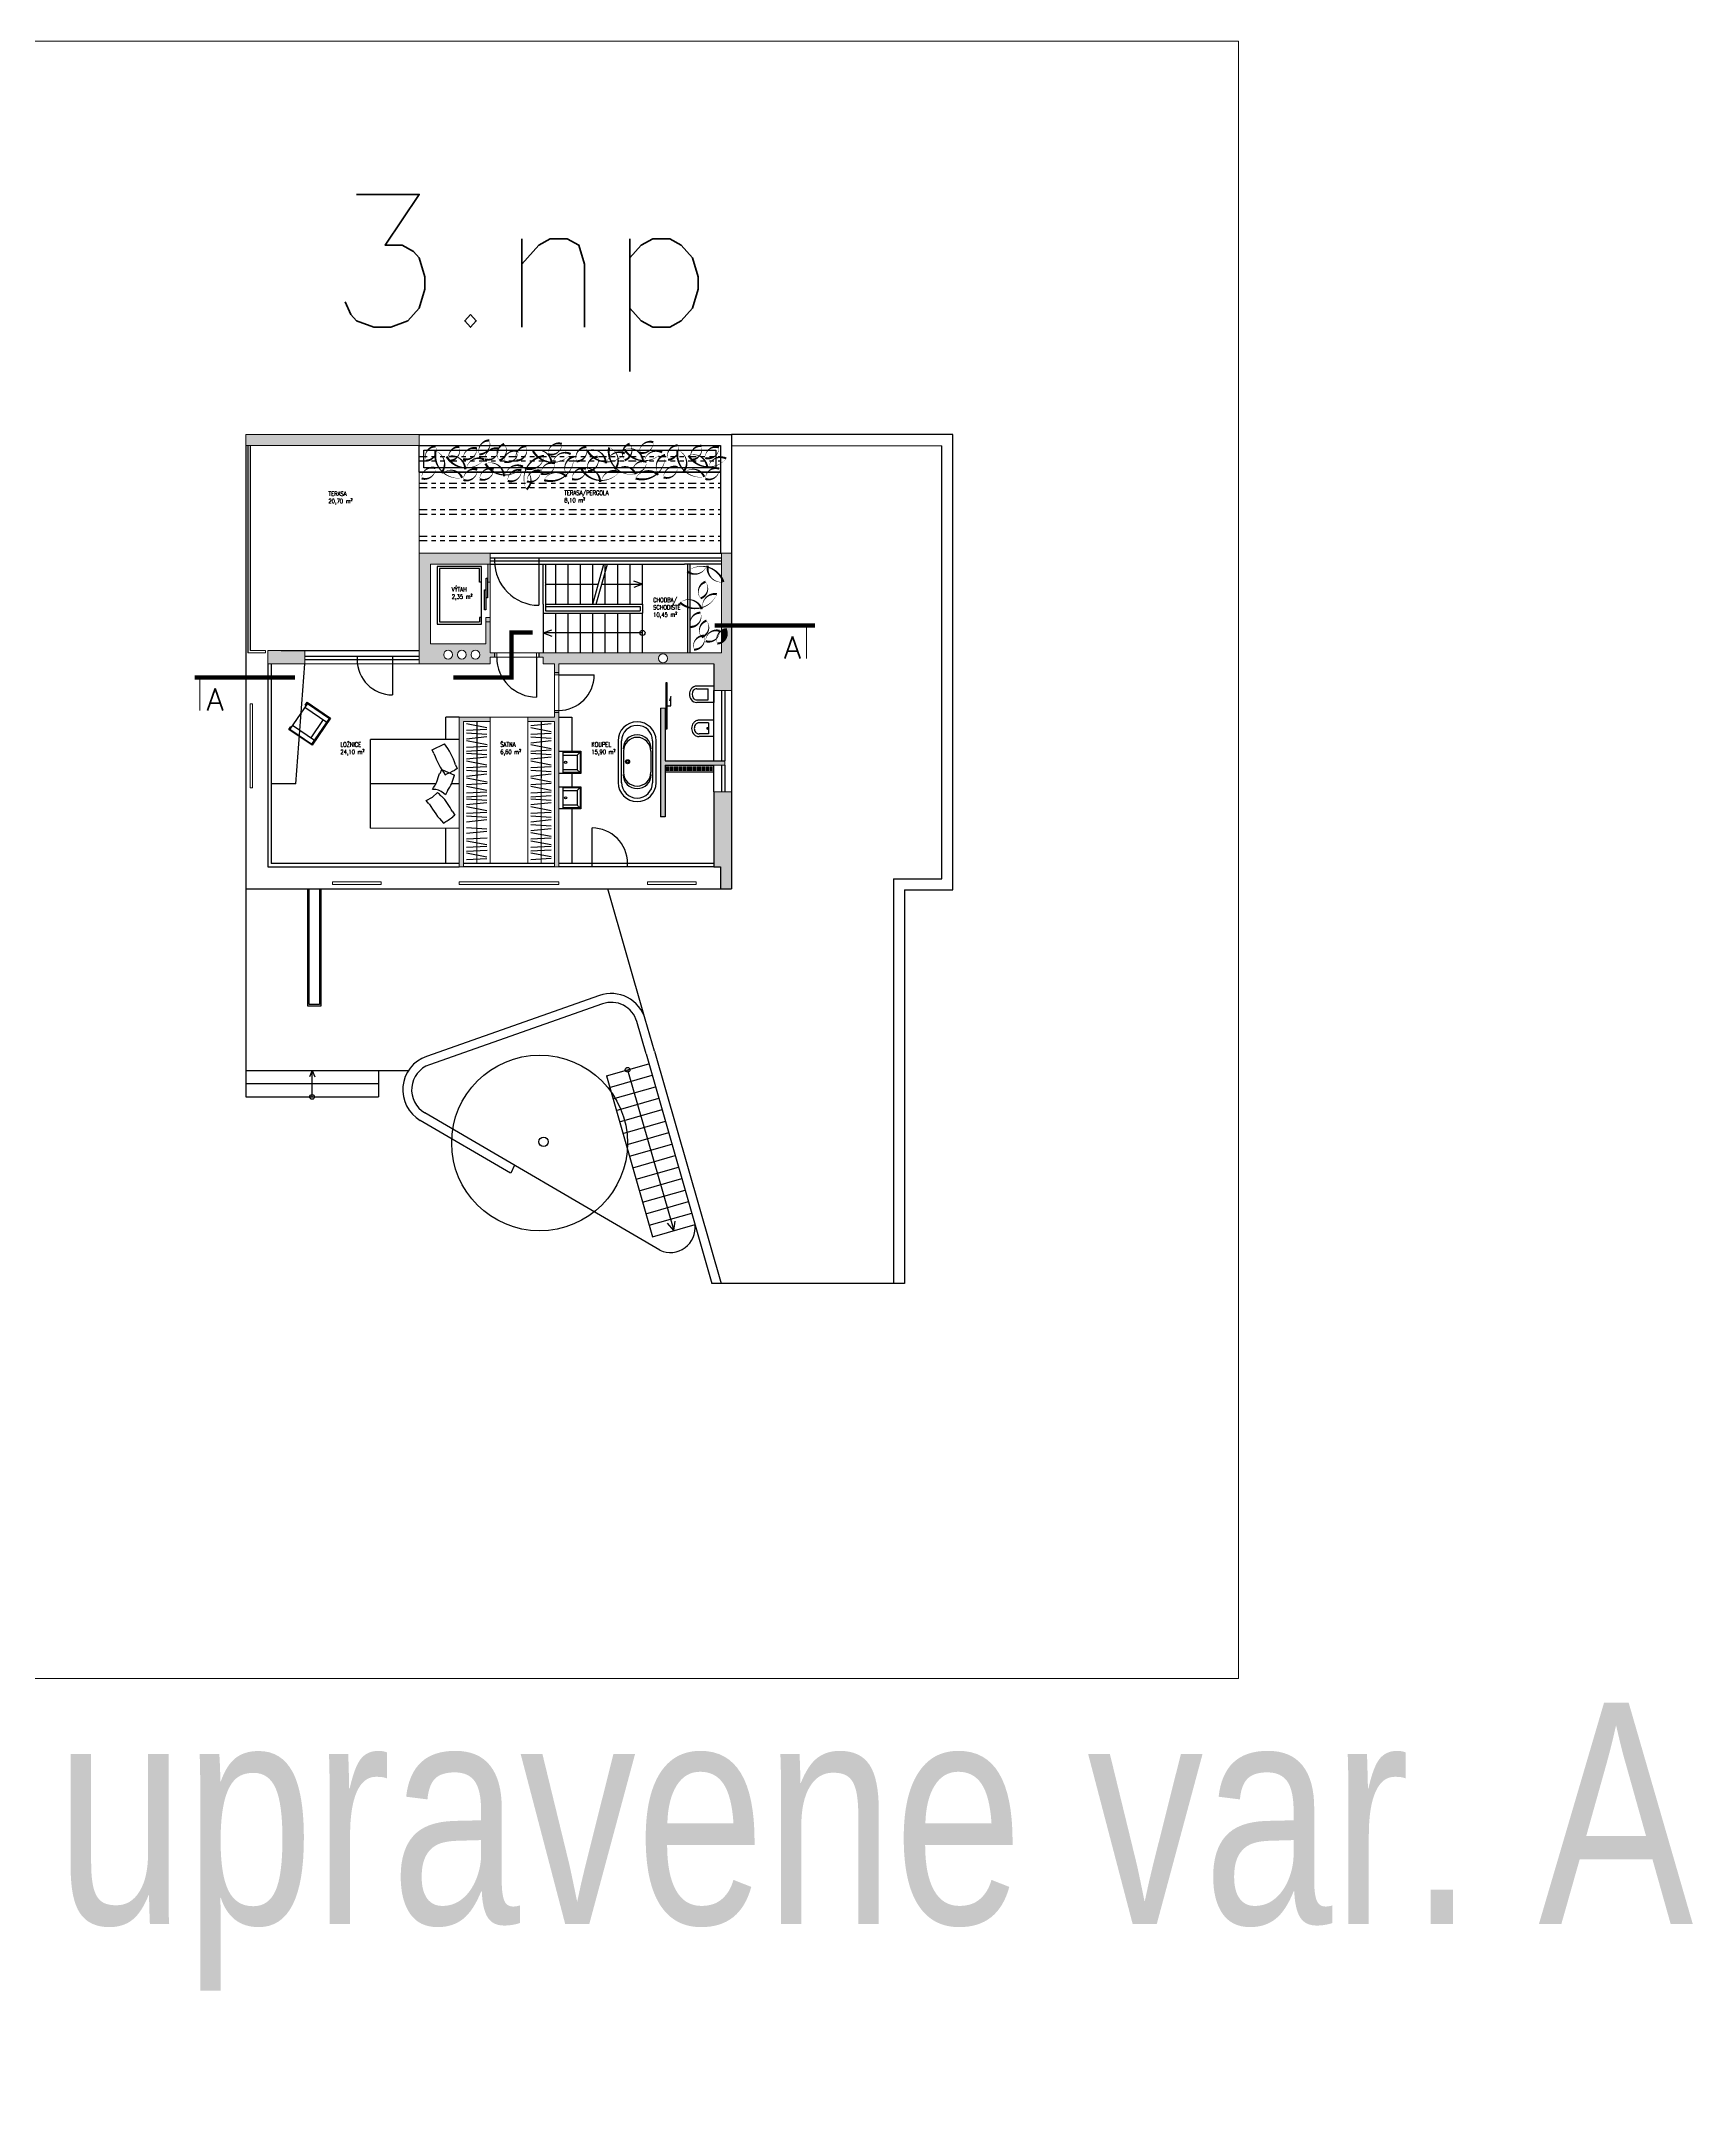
# Model space of a CAD drawing. Header units: metres. Extents: x -442 to 316, y -503 to 125.
# Drawn here: x 65.31 to 102.6, y -38.64 to 7.93 of the extents above; entities that cross this region are included whole.
import ezdxf

# ---------------------------------------------------------------- set-up
doc = ezdxf.new("R2010")
doc.units = ezdxf.units.M
doc.linetypes.add('DIVIDE', pattern=[1.25, 0.5, -0.25, 0, -0.25, 0, -0.25])
doc.linetypes.add('ČÁRKOVANÁ', pattern=[19.05, 12.7, -6.35])
for name, color, linetype in [('aa_nábytek', 133, 'Continuous'), ('int-kuchyň', 141, 'Continuous'), ('koty', 4, 'Continuous'), ('nove zdivo akce', 3, 'Continuous'), ('ns_sanita', 7, 'Continuous'), ('PEN50', 7, 'Continuous'), ('popis', 6, 'Continuous'), ('SRAFA', 251, 'Continuous'), ('SRAFY', 3, 'Continuous'), ('zariz.predmety', 203, 'Continuous'), ('ZARIZOVAKY', 251, 'Continuous'), ('ZDIVO', 1, 'Continuous')]:
    doc.layers.add(name, color=color, linetype=linetype)
doc.layers.add('FLOATING-WINDOWS', color=2, linetype='Continuous', plot=False)
doc.layers.add('Standard', color=7, linetype='Continuous', lineweight=25)
doc.styles.add('ARIAL-CE', font='arial.ttf', dxfattribs={"width": 0.75})
doc.styles.add('ROMANS', font='romans.shx', dxfattribs={"width": 0.7})

# ---------------------------------------------------------------- blocks, each defined once
blk = doc.blocks.new('Bidet_zavěšený_36')
at = {"layer": 'ns_sanita', "color": 133, "linetype": 'Continuous'}
for p, q in [((0.37, 0.5), (0, 0.5)), ((0, 0.5), (0, 0.17)), ((0.37, 0.5), (0.37, 0.17)), ((0.06, 0.38), (0.06, 0.17)), ((0.06, 0.38), (0.31, 0.38)), ((0.31, 0.38), (0.31, 0.17))]:
    blk.add_line(p, q, dxfattribs=at)
for points in [[(0, 0.17), (0.001, 0.151), (0.004, 0.133), (0.01, 0.115), (0.017, 0.097), (0.027, 0.081), (0.038, 0.066), (0.051, 0.052), (0.065, 0.04)], [(0.06, 0.17), (0.061, 0.158), (0.063, 0.146), (0.066, 0.135), (0.071, 0.124), (0.077, 0.114), (0.084, 0.104), (0.092, 0.096), (0.101, 0.088)], [(0.065, 0.04), (0.092, 0.023), (0.122, 0.01), (0.153, 0.003), (0.185, 0), (0.217, 0.003), (0.248, 0.01), (0.278, 0.023), (0.305, 0.04)], [(0.101, 0.088), (0.12, 0.076), (0.141, 0.067), (0.163, 0.062), (0.185, 0.06), (0.207, 0.062), (0.229, 0.067), (0.25, 0.076), (0.269, 0.088)], [(0.269, 0.088), (0.278, 0.096), (0.286, 0.104), (0.293, 0.114), (0.299, 0.124), (0.304, 0.135), (0.307, 0.146), (0.309, 0.158), (0.31, 0.17)], [(0.305, 0.04), (0.319, 0.052), (0.332, 0.066), (0.343, 0.081), (0.353, 0.097), (0.36, 0.115), (0.366, 0.133), (0.369, 0.151), (0.37, 0.17)]]:
    blk.add_lwpolyline(points, dxfattribs=at)
blk.add_lwpolyline([(0.185, 0.373), (0.174, 0.368), (0.17, 0.357), (0.174, 0.347), (0.185, 0.343), (0.196, 0.347), (0.2, 0.357), (0.196, 0.368)], close=True, dxfattribs=at)
blk = doc.blocks.new('WC_zavěšené_01_30')
at = {"layer": 'ns_sanita', "color": 133, "linetype": 'Continuous'}
for p, q in [((0, 0.55), (0, 0.17)), ((0, 0.55), (0.37, 0.55)), ((0.37, 0.55), (0.37, 0.17)), ((0.06, 0.17), (0.06, 0.425)), ((0.31, 0.425), (0.06, 0.425)), ((0.31, 0.17), (0.31, 0.425))]:
    blk.add_line(p, q, dxfattribs=at)
for centre, radius, start, end in [((0.163, 0.17), 0.163, 180, 233.1301), ((0.163, 0.17), 0.103, 180, 233.1301), ((0.185, 0.2), 0.2, 233.1301, 306.8699), ((0.185, 0.2), 0.14, 233.1301, 306.8699), ((0.208, 0.17), 0.103, 306.8699, 0), ((0.208, 0.17), 0.163, 306.8699, 0)]:
    blk.add_arc(centre, radius, start, end, dxfattribs=at)

msp = doc.modelspace()

# ---------------------------------------------------------------- hatches: boundary and pattern name
at = {"layer": 'koty', "linetype": 'Continuous', "lineweight": 0}
h = msp.add_hatch(dxfattribs=at)
h.set_pattern_fill('ANSI32', color=256, scale=0.02, style=0)
h.paths.add_polyline_path([(87.689653, -31.995904), (88.034653, -31.995904), (88.034653, -32.220904), (87.689653, -32.220904)], flags=9)
h = msp.add_hatch(dxfattribs=at)
h.set_pattern_fill('ANSI32', color=256, scale=0.02, style=0)
h.paths.add_polyline_path([(88.909486, -31.995904), (89.254486, -31.995904), (89.254486, -32.220904), (88.909486, -32.220904)], flags=9)
h = msp.add_hatch(dxfattribs=at)
h.set_pattern_fill('ANSI36', color=256, scale=0.1, style=0)
h.paths.add_polyline_path([(92.075269, -36.327793), (92.420269, -36.327793), (92.420269, -36.552793), (92.075269, -36.552793)], flags=9)
h = msp.add_hatch(dxfattribs=at)
h.set_pattern_fill('ANSI36', color=256, scale=0.1, style=0)
h.paths.add_polyline_path([(92.075269, -36.327793), (92.420269, -36.327793), (92.420269, -36.552793), (92.075269, -36.552793)], flags=9)
h = msp.add_hatch(dxfattribs=at)
h.set_pattern_fill('ANSI36', color=256, scale=0.1, style=0)
h.paths.add_polyline_path([(92.056723, -38.411033), (92.401723, -38.411033), (92.401723, -38.636033), (92.056723, -38.636033)], flags=9)
h = msp.add_hatch(dxfattribs=at)
h.set_pattern_fill('ANSI36', color=256, scale=0.1, style=0)
h.paths.add_polyline_path([(92.056723, -38.411033), (92.401723, -38.411033), (92.401723, -38.636033), (92.056723, -38.636033)], flags=9)
at = {"layer": 'SRAFA', "linetype": 'Continuous', "lineweight": 0}
for points in [[(69.924726, -0.955777), (69.924726, -1.205777), (73.844726, -1.205777), (73.844726, -0.955777)], [(80.789781, -5.351357, 0.134086793), (80.669726, -5.386512), (80.669726, -5.651251, 0.392544996)], [(70.424726, -5.835777), (70.424726, -6.135777), (71.260746, -6.135777), (71.260746, -5.835725)], [(74.744726, -7.335777), (74.744726, -10.715777), (74.844726, -10.715777), (74.844726, -7.435777), (75.444726, -7.435777), (75.444726, -7.335777)], [(76.294726, -7.335777), (76.294726, -7.435777), (76.894726, -7.435777), (76.894726, -10.715777), (76.994726, -10.715777), (76.994726, -7.335777), (76.994726, -7.235777), (76.894726, -7.235777), (76.894726, -7.335777)], [(79.394726, -7.135777), (79.294726, -7.135777), (79.294726, -9.590777), (79.394726, -9.590777), (79.394726, -8.425777), (80.494726, -8.425777), (80.744726, -8.425777), (80.744726, -8.325777), (79.394726, -8.325777)], [(80.894726, -9.025777), (80.494726, -9.025777), (80.494726, -10.715777), (80.644726, -10.715777), (80.644726, -11.215777), (80.894726, -11.215777)]]:
    msp.add_hatch(color=256, dxfattribs=at).paths.add_polyline_path(points)
h = msp.add_hatch(color=256, dxfattribs=at)
h.paths.add_polyline_path([(75.394726, -3.885777), (75.394726, -4.285777), (75.444726, -4.285777), (75.444726, -3.635777), (73.844726, -3.635777), (73.844726, -6.135777), (75.444726, -6.135777), (75.444726, -5.985777), (75.544726, -5.985777), (75.544726, -5.885777), (75.444726, -5.885777), (75.444726, -5.085777), (75.344726, -5.085777), (75.344726, -5.685777), (74.094726, -5.685777), (74.094726, -3.885777)])
h.paths.add_polyline_path([(74.905371, -5.927251, -1), (74.705371, -5.927251, -1)], flags=16)
h.paths.add_polyline_path([(75.213428, -5.927251, -1), (75.013428, -5.927251, -1)], flags=16)
h.paths.add_polyline_path([(74.596359, -5.927251, -1), (74.396359, -5.927251, -1)], flags=16)
h = msp.add_hatch(color=256, dxfattribs=at)
h.paths.add_polyline_path([(80.894726, -3.635777), (80.669726, -3.635777), (80.669726, -4.19001, -0.050804677), (80.713128, -4.286079, -0.034955061), (80.669726, -4.289589), (80.669726, -5.386512, -0.134086793), (80.789781, -5.351357, -0.392544996), (80.669726, -5.651251), (80.669726, -5.885777), (76.644726, -5.885777), (76.544726, -5.885777), (76.544726, -5.985777), (76.644726, -5.985777), (76.644726, -6.135777), (76.894726, -6.135777), (76.894726, -6.335777), (76.994726, -6.335777), (76.994726, -6.135777), (80.494726, -6.135777), (80.494726, -6.735777), (80.894726, -6.735777)])
h.paths.add_polyline_path([(79.448245, -6.010777, -1), (79.248245, -6.010777, -1)], flags=16)

# ---------------------------------------------------------------- linework, layer by layer
at = {"layer": 'aa_nábytek', "color": 133, "linetype": 'Continuous'}
for p, q in [((71.318983, -7.029824), (70.925251, -7.608595)), ((71.262735, -7.112506), (71.758824, -7.44999)), ((71.268698, -7.068184), (71.313696, -7.002039)), ((71.285234, -7.079433), (71.268698, -7.068184)), ((71.313696, -7.002039), (71.842857, -7.362022)), ((71.318983, -7.029824), (71.815072, -7.367309)), ((71.676143, -7.393743), (71.394906, -7.80715)), ((71.42134, -7.946079), (71.815072, -7.367309)), ((71.842857, -7.362022), (71.426627, -7.973865)), ((70.897465, -7.613882), (70.942463, -7.547736)), ((71.426627, -7.973865), (70.897465, -7.613882)), ((70.925251, -7.608595), (71.42134, -7.946079)), ((70.942463, -7.547736), (70.958999, -7.558986)), ((71.477587, -7.863398), (70.981498, -7.525913))]:
    msp.add_line(p, q, dxfattribs=at)
at = {"layer": 'FLOATING-WINDOWS', "linetype": 'Continuous', "lineweight": 0}
msp.add_lwpolyline([(-36.830295, 7.929393), (92.34374, 7.929393), (92.34374, -29.056503), (-36.830295, -29.056503)], close=True, dxfattribs=at)
at = {"layer": 'FLOATING-WINDOWS', "linetype": 'Continuous', "lineweight": 0, "flags": 128}
for points in [[(74.094726, -3.885777), (74.094726, -5.685777), (75.344726, -5.685777), (75.344726, -5.185777), (75.444726, -5.185777), (75.444726, -3.885777)], [(75.444726, -3.885777), (75.444726, -5.885777), (80.669726, -5.885777), (80.669726, -3.885777)], [(70.499726, -6.135777), (70.499726, -10.640777), (71.04219, -10.640777), (71.484726, -10.640777), (74.744726, -10.640777), (74.744726, -7.335777), (76.894726, -7.335777), (76.894726, -6.135777), (76.644726, -6.135777), (76.644726, -5.985777), (75.444726, -5.985777), (75.444726, -6.135777), (73.844726, -6.135777), (73.844726, -6.035777), (71.260746, -6.035777), (71.260746, -6.135777)], [(76.994726, -6.135777), (76.994726, -10.640777), (80.494726, -10.640777), (80.494726, -8.425777), (79.394726, -8.425777), (79.394726, -9.590777), (79.294726, -9.590777), (79.294726, -7.135777), (79.394726, -7.135777), (79.394726, -8.325777), (80.494726, -8.325777), (80.494726, -6.135777)], [(75.444726, -7.335777), (75.444726, -7.435777), (74.844726, -7.435777), (74.844726, -10.640777), (76.894726, -10.640777), (76.894726, -7.435777), (76.294726, -7.435777), (76.294726, -7.335777)]]:
    msp.add_lwpolyline(points, close=True, dxfattribs=at)
at = {"layer": 'int-kuchyň'}
for p, q in [((71.057197, -8.842505), (71.260746, -6.135777)), ((74.44215, -7.841037), (74.442357, -7.335653)), ((74.744726, -7.335777), (74.442357, -7.335653)), ((74.742999, -7.840777), (72.742999, -7.842505)), ((72.744727, -9.842504), (72.742999, -7.842505)), ((71.057197, -8.842505), (70.499726, -8.842505)), ((74.231514, -8.84122), (72.743863, -8.842505)), ((74.743863, -8.840777), (74.574548, -8.840923)), ((74.703152, -8.496361), (74.651348, -8.534476)), ((74.664744, -8.41202), (74.703152, -8.496361)), ((74.439818, -9.095346), (74.394049, -9.055157)), ((74.480249, -9.003513), (74.439818, -9.095346)), ((74.593499, -9.469301), (74.650811, -9.551662)), ((74.650811, -9.551662), (74.599686, -9.592332)), ((72.744727, -9.842504), (74.744726, -9.840777)), ((74.442756, -10.640777), (74.441716, -9.841038))]:
    msp.add_line(p, q, dxfattribs=at)
for points in [[(74.176827, -8.159936), (74.134931, -8.072923), (74.415761, -7.937706)], [(74.313549, -8.608617), (74.352463, -8.520229), (74.637727, -8.645821)], [(74.0592, -9.29776), (74.004039, -9.218489), (74.145129, -9.1484), (74.259879, -9.04046)]]:
    msp.add_lwpolyline(points, dxfattribs=at)
for centre, radius, start, end in [((75.974763, -7.521288), 1.907995, 199.5556369, 215.8095432), ((73.024813, -8.970367), 1.732376, 18.8021533, 36.5907443), ((73.332697, -8.397895), 0.990929, 324.7535397, 347.72223), ((72.526732, -4.217925), 4.811092, 293.2702609, 296.2065149), ((73.729675, -8.459551), 0.926961, 324.0681107, 348.4076589), ((75.745732, -8.382142), 1.907995, 208.6778678, 224.9317741), ((74.166783, -9.313973), 0.344436, 48.7137288, 92.0347363), ((73.050242, -10.280583), 1.732376, 42.0424092, 45.7129752), ((73.06283, -10.280583), 1.732376, 27.9243842, 42.0424092), ((71.81759, -5.667214), 4.811092, 302.3924918, 305.3287458)]:
    msp.add_arc(centre, radius, start, end, dxfattribs=at)
at = {"layer": 'nove zdivo akce', "linetype": 'Continuous'}
for p, q in [((69.974726, -1.205777), (69.974726, -5.885777)), ((70.024726, -1.205777), (70.024726, -5.835777)), ((75.444726, -3.635777), (79.834726, -3.635777)), ((79.834726, -3.635777), (80.669726, -3.635777)), ((74.252465, -3.932629), (74.252465, -5.235777)), ((75.252465, -3.932629), (74.252465, -3.932629)), ((74.302465, -3.982629), (74.302465, -5.185777)), ((75.202465, -3.982629), (74.302465, -3.982629)), ((75.202465, -4.285777), (75.202465, -3.982629)), ((75.252465, -5.235777), (75.252465, -3.932629)), ((75.444726, -3.735777), (80.669726, -3.735777)), ((75.444726, -3.810777), (80.669726, -3.810777)), ((75.444726, -3.885777), (79.834726, -3.885777)), ((75.544726, -3.735777), (75.544726, -3.810777)), ((76.544726, -3.735777), (76.544726, -3.810777)), ((76.544726, -3.810777), (76.544726, -4.810777)), ((76.644726, -4.785777), (76.644726, -3.885777)), ((76.694726, -3.885777), (76.694726, -4.935777)), ((76.924726, -4.785777), (76.924726, -3.885777)), ((77.204726, -4.785777), (77.204726, -3.885777)), ((77.484726, -4.785777), (77.484726, -3.885777)), ((77.764726, -4.785777), (77.764726, -3.885777)), ((77.764726, -4.785777), (78.013886, -3.885777)), ((77.842548, -4.785777), (78.091707, -3.885777)), ((78.044726, -4.785777), (78.044726, -3.885777)), ((78.324726, -4.785777), (78.324726, -3.885777)), ((78.324726, -4.785777), (78.324726, -3.885777)), ((78.604726, -4.785777), (78.604726, -3.885777)), ((78.604726, -4.785777), (78.604726, -3.885777)), ((78.884726, -4.785777), (78.884726, -3.885777)), ((78.884726, -4.785777), (78.884726, -3.885777)), ((80.669726, -3.885777), (79.834726, -3.885777)), ((79.909726, -5.885777), (79.909726, -3.885777)), ((79.959726, -5.885777), (79.959726, -3.885777)), ((75.252465, -4.285777), (75.202465, -4.285777)), ((76.694726, -4.335777), (77.889306, -4.335777)), ((77.967128, -4.335777), (78.884726, -4.335777)), ((78.884726, -4.335777), (78.693293, -4.264495)), ((78.884726, -4.335777), (78.693293, -4.407058)), ((75.252465, -5.085777), (75.202465, -5.085777)), ((75.202465, -5.085777), (75.202465, -5.185777)), ((76.644726, -4.785777), (76.644726, -4.985777)), ((76.644726, -4.985777), (78.884726, -4.985777)), ((76.644726, -4.985777), (76.644726, -5.885777)), ((76.694726, -4.785777), (78.884726, -4.785777)), ((76.694726, -4.835777), (78.834726, -4.835777)), ((76.694726, -4.935777), (78.834726, -4.935777)), ((76.924726, -5.885777), (76.924726, -4.985777)), ((77.204726, -5.885777), (77.204726, -4.985777)), ((77.484726, -5.885777), (77.484726, -4.985777)), ((77.764726, -5.885777), (77.764726, -4.985777)), ((78.044726, -5.885777), (78.044726, -4.985777)), ((78.324726, -5.885777), (78.324726, -4.985777)), ((78.324726, -5.885777), (78.324726, -4.985777)), ((78.604726, -5.885777), (78.604726, -4.985777)), ((78.604726, -5.885777), (78.604726, -4.985777)), ((78.834726, -4.835777), (78.834726, -4.935777)), ((78.884726, -4.785777), (78.884726, -4.985777)), ((78.884726, -5.885777), (78.884726, -4.985777)), ((78.884726, -5.885777), (78.884726, -4.985777)), ((74.252465, -5.235777), (75.252465, -5.235777)), ((74.302465, -5.185777), (75.202465, -5.185777)), ((76.644726, -5.435777), (76.83616, -5.364495)), ((78.884726, -5.435777), (76.644726, -5.435777)), ((76.644726, -5.435777), (76.83616, -5.507058)), ((70.725833, -5.835777), (73.844726, -5.835777)), ((71.260746, -5.960777), (73.844726, -5.960777)), ((71.260746, -6.035777), (73.844726, -6.035777)), ((72.440435, -5.960777), (72.440435, -6.035777)), ((73.240435, -5.960777), (73.240435, -6.035777)), ((73.240435, -6.035777), (73.240435, -6.835777)), ((75.544726, -5.885777), (75.544726, -5.985777)), ((76.494726, -5.985777), (76.494726, -6.885777)), ((76.544726, -5.885777), (76.544726, -5.985777)), ((70.424726, -6.135777), (70.424726, -10.715777)), ((70.499726, -6.135777), (70.499726, -10.640777)), ((76.994726, -6.335777), (76.894726, -6.335777)), ((76.994726, -6.385777), (77.794726, -6.385777)), ((80.494726, -8.325777), (80.494726, -6.735777)), ((80.669726, -6.735777), (80.669726, -8.325777)), ((80.744726, -6.735777), (80.744726, -8.325777)), ((80.894726, -6.735777), (80.894726, -9.025777)), ((76.994726, -7.235777), (76.894726, -7.235777)), ((80.494726, -9.025777), (80.494726, -8.425777)), ((80.669726, -8.425777), (80.669726, -9.025777)), ((80.744726, -8.425777), (80.744726, -9.025777)), ((77.747171, -10.640777), (77.747171, -9.840777)), ((74.744726, -10.640777), (70.499726, -10.640777)), ((76.894726, -10.640777), (74.844726, -10.640777)), ((80.494726, -10.640777), (76.994726, -10.640777)), ((77.747171, -10.715777), (77.747171, -10.640777)), ((78.547171, -10.715777), (78.547171, -10.640777)), ((70.424726, -10.715777), (74.744726, -10.715777)), ((76.894726, -10.715777), (74.844726, -10.715777)), ((80.494726, -10.715777), (76.994726, -10.715777)), ((69.924726, -11.215777), (80.644726, -11.215777))]:
    msp.add_line(p, q, dxfattribs=at)
at = {"layer": 'nove zdivo akce', "linetype": 'DIVIDE', "ltscale": 0.35}
for p, q in [((73.844726, -1.449405), (80.644726, -1.449405)), ((73.844726, -1.549405), (80.644726, -1.549405)), ((73.844726, -2.049405), (80.644726, -2.049405)), ((73.844726, -2.149405), (80.644726, -2.149405)), ((73.844726, -2.649405), (80.644726, -2.649405)), ((73.844726, -2.749405), (80.644726, -2.749405)), ((73.844726, -3.249405), (80.644726, -3.249405)), ((73.844726, -3.349405), (80.644726, -3.349405))]:
    msp.add_line(p, q, dxfattribs=at)
at = {"layer": 'nove zdivo akce', "linetype": 'Continuous'}
for points in [[(75.347265, -4.911242), (75.319941, -4.911242), (75.319941, -4.465953), (75.347265, -4.465953)], [(75.382832, -4.643104), (75.355508, -4.643104), (75.355508, -4.197815), (75.382832, -4.197815)]]:
    msp.add_lwpolyline(points, close=True, dxfattribs=at)
msp.add_circle((78.884726, -5.435777), 0.058597, dxfattribs=at)
for centre, radius, start, end in [((76.544726, -3.810777), 1, 180, 270), ((76.644726, -4.335777), 0.058597, 328.5705846, 31.4294154), ((73.240435, -6.035777), 0.8, 180, 270), ((76.494726, -5.985777), 0.9, 180, 270), ((76.994726, -6.385777), 0.8, 270, 0), ((77.747171, -10.640777), 0.8, 360, 90)]:
    msp.add_arc(centre, radius, start, end, dxfattribs=at)
at = {"layer": 'ns_sanita', "color": 133, "linetype": 'Continuous'}
for p, q in [((76.994726, -7.335777), (77.289429, -7.335777)), ((77.289429, -7.335777), (77.289429, -8.109961)), ((76.994726, -8.109961), (77.494726, -8.109961)), ((77.094726, -8.589961), (77.094726, -8.129961)), ((77.094726, -8.129961), (77.474726, -8.129961)), ((77.094726, -8.194961), (77.409726, -8.194961)), ((77.474726, -8.129961), (77.409726, -8.194961)), ((77.409726, -8.194961), (77.409726, -8.524961)), ((77.474726, -8.129961), (77.474726, -8.589961)), ((77.494726, -8.109961), (77.494726, -8.609961)), ((77.494726, -8.609961), (76.994726, -8.609961)), ((77.409726, -8.524961), (77.094726, -8.524961)), ((77.474726, -8.589961), (77.094726, -8.589961)), ((77.289429, -8.609961), (77.289429, -8.909961)), ((77.409726, -8.524961), (77.474726, -8.589961)), ((76.994726, -8.909961), (77.494726, -8.909961)), ((77.094726, -8.929961), (77.474726, -8.929961)), ((77.094726, -9.389961), (77.094726, -8.929961)), ((77.094726, -8.994961), (77.409726, -8.994961)), ((77.474726, -8.929961), (77.409726, -8.994961)), ((77.409726, -8.994961), (77.409726, -9.324961)), ((77.474726, -8.929961), (77.474726, -9.389961)), ((77.494726, -8.909961), (77.494726, -9.409961)), ((77.494726, -9.409961), (76.994726, -9.409961)), ((77.409726, -9.324961), (77.094726, -9.324961)), ((77.474726, -9.389961), (77.094726, -9.389961)), ((77.289429, -9.409961), (77.289429, -10.640777)), ((77.409726, -9.324961), (77.474726, -9.389961))]:
    msp.add_line(p, q, dxfattribs=at)
for centre in [(77.148325, -8.359961), (77.148325, -9.159961)]:
    msp.add_circle(centre, 0.025, dxfattribs=at)
at = {"layer": 'PEN50'}
for p, q in [((79.524248, -6.873783), (79.494957, -6.979824)), ((79.524248, -7.083741), (79.524248, -6.873783)), ((79.442933, -7.083741), (79.524248, -7.083741)), ((78.334569, -7.869756), (78.334934, -8.819765)), ((78.414934, -8.819734), (78.41457, -7.869726)), ((79.114577, -7.869457), (79.114941, -8.819466)), ((79.194912, -8.819436), (79.194541, -7.849427)), ((78.454661, -8.104713), (78.454845, -8.584717)), ((79.074666, -8.104475), (79.07485, -8.584479))]:
    msp.add_line(p, q, dxfattribs=at)
msp.add_lwpolyline([(79.413322, -7.601641), (79.442933, -7.601641), (79.442933, -6.565841), (79.413322, -6.565841)], close=True, dxfattribs=at)
for radius in [0.0447, 0.026]:
    msp.add_circle((78.549475, -8.344678), radius, dxfattribs=at)
for centre, radius, start, end in [((78.764575, -7.874592), 0.430004, 0.6882051, 180.0219601), ((78.764575, -7.874592), 0.350003, 0.6882051, 180.0219601), ((78.764644, -8.053718), 0.316569, 0.0219601, 180.0219601), ((78.764663, -8.104594), 0.310003, 0.0219601, 180.0219601), ((78.764936, -8.8146), 0.430004, 180.0219601, 359.3557151), ((78.764936, -8.8146), 0.350003, 180.0219601, 359.3557151), ((78.764867, -8.635474), 0.316569, 180.0219601, 0.0219601), ((78.764847, -8.584598), 0.310003, 180.0219601, 0.0219601)]:
    msp.add_arc(centre, radius, start, end, dxfattribs=at)
at = {"layer": 'SRAFA', "linetype": 'Continuous', "lineweight": 0}
for p, q in [((69.924726, -0.955777), (73.844726, -0.955777)), ((75.444726, -7.435777), (75.444726, -10.640777)), ((76.294726, -7.435777), (76.294726, -10.640777)), ((75.144726, -8.715763), (75.144726, -10.640777)), ((76.594726, -8.715763), (76.594726, -10.640777))]:
    msp.add_line(p, q, dxfattribs=at)
at = {"layer": 'SRAFA', "linetype": 'Continuous'}
for p, q in [((85.894726, -0.956513), (80.894726, -0.955777)), ((80.894726, -1.205879), (85.644726, -1.206481)), ((85.644726, -10.990777), (85.644726, -1.206481)), ((85.894726, -11.240777), (85.894726, -0.956513)), ((85.894726, -8.985777), (85.894726, -2.685777)), ((79.394726, -8.575777), (80.494726, -8.575777)), ((79.418511, -8.551883), (79.418511, -8.451883)), ((79.45099, -8.551883), (79.45099, -8.451883)), ((79.483469, -8.551883), (79.483469, -8.451883)), ((79.515948, -8.551883), (79.515948, -8.451883)), ((79.548426, -8.551883), (79.548426, -8.451883)), ((79.580905, -8.551883), (79.580905, -8.451883)), ((79.613384, -8.551883), (79.613384, -8.451883)), ((79.645863, -8.551883), (79.645863, -8.451883)), ((79.678341, -8.551883), (79.678341, -8.451883)), ((79.71082, -8.551883), (79.71082, -8.451883)), ((79.743299, -8.551883), (79.743299, -8.451883)), ((79.775778, -8.551883), (79.775778, -8.451883)), ((79.808257, -8.551883), (79.808257, -8.451883)), ((79.840735, -8.551883), (79.840735, -8.451883)), ((79.873214, -8.551883), (79.873214, -8.451883)), ((79.905693, -8.551883), (79.905693, -8.451883)), ((79.938172, -8.551883), (79.938172, -8.451883)), ((79.97065, -8.551883), (79.97065, -8.451883)), ((80.003129, -8.551883), (80.003129, -8.451883)), ((80.035608, -8.551883), (80.035608, -8.451883)), ((80.068087, -8.551883), (80.068087, -8.451883)), ((80.100565, -8.551883), (80.100565, -8.451883)), ((80.133044, -8.551883), (80.133044, -8.451883)), ((80.165523, -8.551883), (80.165523, -8.451883)), ((80.198002, -8.551883), (80.198002, -8.451883)), ((80.230481, -8.551883), (80.230481, -8.451883)), ((80.262959, -8.551883), (80.262959, -8.451883)), ((80.295438, -8.551883), (80.295438, -8.451883)), ((80.327917, -8.551883), (80.327917, -8.451883)), ((80.360396, -8.551883), (80.360396, -8.451883)), ((80.392874, -8.551883), (80.392874, -8.451883)), ((80.425353, -8.551883), (80.425353, -8.451883)), ((80.457832, -8.551883), (80.457832, -8.451883)), ((85.894726, -9.115777), (85.894726, -8.985777)), ((69.924726, -11.015777), (69.924726, -15.315777)), ((84.554726, -10.990777), (84.554726, -20.130238)), ((84.554726, -10.990777), (85.644726, -10.990777)), ((78.949088, -14.159426), (78.104537, -11.215777)), ((84.804726, -11.240777), (84.804726, -20.130238)), ((84.804726, -11.240777), (85.894726, -11.240777)), ((77.914422, -13.625428), (74.006533, -15.001338)), ((77.980843, -13.814077), (74.072953, -15.189987)), ((77.980843, -13.814077), (74.072953, -15.189987)), ((77.980843, -13.814077), (74.072953, -15.189987)), ((78.96481, -14.939438), (78.756844, -14.214582)), ((78.96481, -14.939438), (78.756844, -14.214582)), ((79.157054, -14.884282), (78.949088, -14.159426)), ((79.157062, -14.884308), (80.661369, -20.130238)), ((69.924726, -15.315777), (73.604186, -15.315777)), ((69.924726, -15.315777), (69.924726, -15.915777)), ((71.424726, -15.315777), (71.364365, -15.464536)), ((71.424726, -15.915777), (71.424726, -15.315777)), ((71.424726, -15.315777), (71.485088, -15.464536)), ((72.924726, -15.315777), (72.924726, -15.915777)), ((78.06937, -15.441256), (79.029714, -15.165777)), ((78.549541, -15.303513), (79.59182, -18.93698)), ((78.96481, -14.939438), (80.453308, -20.130238)), ((69.924726, -15.615777), (72.924726, -15.615777)), ((78.06937, -15.441256), (79.111648, -19.07472)), ((78.143819, -15.700789), (79.104162, -15.42531)), ((78.218267, -15.960322), (79.178611, -15.684843)), ((69.924726, -15.915777), (72.924726, -15.915777)), ((79.27994, -19.380499), (73.969254, -16.273828)), ((78.292716, -16.219856), (79.253059, -15.944376)), ((78.367164, -16.479389), (79.327508, -16.203909)), ((75.908314, -17.639856), (73.868267, -16.446459)), ((78.441613, -16.738922), (79.401956, -16.463442)), ((78.516061, -16.998455), (79.476405, -16.722975)), ((78.590509, -17.257988), (79.550853, -16.982508)), ((75.996443, -17.459703), (75.908557, -17.639358)), ((78.664958, -17.517521), (79.625301, -17.242041)), ((78.739406, -17.777054), (79.69975, -17.501575)), ((78.813855, -18.036587), (79.774198, -17.761108)), ((78.888303, -18.29612), (79.848647, -18.020641)), ((78.962752, -18.555653), (79.923095, -18.280174)), ((79.0372, -18.815187), (79.997544, -18.539707)), ((79.111648, -19.07472), (80.071992, -18.79924)), ((79.59182, -18.93698), (79.45258, -18.770254)), ((79.59182, -18.93698), (79.621507, -18.721796)), ((84.804726, -20.130238), (80.453308, -20.130238))]:
    msp.add_line(p, q, dxfattribs=at)
for points in [[(71.624726, -11.215777), (71.624726, -13.865777), (71.324726, -13.865777), (71.324726, -11.215777)], [(71.589726, -11.215777), (71.589726, -13.830777), (71.359726, -13.830777), (71.359726, -11.215777)]]:
    msp.add_lwpolyline(points, dxfattribs=at)
for centre, radius in [((76.561711, -16.95714), 1.985167), ((78.549541, -15.303513), 0.052275), ((71.424726, -15.915777), 0.052275), ((76.652276, -16.928151), 0.105953)]:
    msp.add_circle(centre, radius, dxfattribs=at)
for centre, radius, start, end in [((78.180104, -14.380023), 0.8, 16.0058142, 109.3964151), ((78.180104, -14.380023), 0.6, 16.0058142, 109.3964151), ((78.180104, -14.380023), 0.6, 16.0058142, 109.3964151), ((78.180104, -14.380023), 0.6, 16.0058142, 109.3964151), ((74.272215, -15.755933), 0.8, 109.3964151, 239.67301), ((74.272215, -15.755933), 0.6, 109.3964151, 239.67301), ((79.511266, -18.865441), 0.56462, 245.8138997, 6.7333461)]:
    msp.add_arc(centre, radius, start, end, dxfattribs=at)
at = {"layer": 'SRAFY', "linetype": 'Continuous', "lineweight": 0}
for p, q in [((73.844726, -3.635777), (73.844726, -0.955777)), ((70.374726, -5.885777), (69.974726, -5.885777)), ((70.374726, -5.835777), (70.024726, -5.835777)), ((70.374726, -5.885777), (70.374726, -5.835777)), ((71.260746, -6.135777), (73.844726, -6.135777))]:
    msp.add_line(p, q, dxfattribs=at)
at = {"layer": 'SRAFY', "color": 252, "linetype": 'Continuous', "lineweight": 0}
for points in [[(70.024726, -7.035777), (70.024726, -8.935777), (70.081179, -8.935777), (70.081179, -7.035777)], [(71.881917, -11.115777), (72.981917, -11.115777), (72.981917, -11.059324), (71.881917, -11.059324)], [(74.744726, -11.115777), (76.994726, -11.115777), (76.994726, -11.059324), (74.744726, -11.059324)], [(79.000683, -11.115777), (80.100683, -11.115777), (80.100683, -11.059324), (79.000683, -11.059324)]]:
    msp.add_lwpolyline(points, close=True, dxfattribs=at)
at = {"layer": 'Standard', "color": 7, "linetype": 'ByBlock'}
for p, q in [((69.924726, -1.205777), (69.924726, -11.215777)), ((73.844726, -0.955777), (80.894726, -0.955777)), ((73.844726, -1.205777), (80.644726, -1.205777)), ((80.644726, -1.205777), (80.644726, -3.635777)), ((80.894726, -0.955777), (80.894726, -3.635777)), ((73.844726, -1.805777), (80.644726, -1.805777))]:
    msp.add_line(p, q, dxfattribs=at)
for points in [[(73.844726, -1.205777), (80.644726, -1.205777), (80.644726, -1.805777), (73.844726, -1.805777)], [(73.944726, -1.305777), (80.544726, -1.305777), (80.544726, -1.705777), (73.944726, -1.705777)]]:
    msp.add_lwpolyline(points, close=True, dxfattribs=at)
at = {"layer": 'zariz.predmety', "color": 253, "linetype": 'Continuous', "ltscale": 0.001}
for points in [[(73.996669, -1.544809, 0, 0, -0.520567051), (73.996669, -1.544809, 0, 0.05, -0.520567051), (74.213921, -1.222149, 0, 0.05, -0.520567051), (73.996669, -1.544809, 0.05, 0.05, 0)], [(74.212087, -1.327536, 0, 0, -0.520567051), (74.212087, -1.327536, 0, 0.05, -0.520567051), (74.343411, -1.821197, 0, 0.05, -0.520567051), (74.374033, -1.829325, 0, 0.05, -0.520567051), (74.812101, -1.932492, 0, 0.05, -0.520567051), (74.212087, -1.327536, 0.05, 0.05, 0)], [(74.517078, -1.54588, 0, 0, -0.520567051), (74.517078, -1.54588, 0, 0.05, -0.520567051), (74.747022, -1.232139, 0, 0.05, -0.520567051), (74.517078, -1.54588, 0.05, 0.05, 0)], [(74.836923, -1.505885, 0, 0, -0.520567051), (74.836923, -1.505885, 0, 0.05, -0.520567051), (75.144637, -1.267937, 0, 0.05, -0.520567051), (74.836923, -1.505885, 0.05, 0.05, 0)], [(75.199494, -1.40118, 0, 0, -0.520567051), (75.199494, -1.40118, 0, 0.05, -0.520567051), (75.429439, -1.087439, 0, 0.05, -0.520567051), (75.199494, -1.40118, 0.05, 0.05, 0)], [(75.327446, -1.513698, 0, 0, -0.520567051), (75.327446, -1.513698, 0, 0.05, -0.520567051), (75.63516, -1.27575, 0, 0.05, -0.520567051), (75.327446, -1.513698, 0.05, 0.05, 0)], [(75.65142, -1.541038, 0, 0, -0.520567051), (75.65142, -1.541038, 0, 0.05, -0.520567051), (75.76187, -1.168065, 0, 0.05, -0.520567051), (75.65142, -1.541038, 0.05, 0.05, 0)], [(75.764915, -1.56502, 0, 0, -0.520567051), (75.764915, -1.56502, 0, 0.05, -0.520567051), (76.078388, -1.334711, 0, 0.05, -0.520567051), (75.764915, -1.56502, 0.05, 0.05, 0)], [(76.042929, -1.542006, 0, 0, -0.520567051), (76.042929, -1.542006, 0, 0.05, -0.520567051), (76.260181, -1.219346, 0, 0.05, -0.520567051), (76.042929, -1.542006, 0.05, 0.05, 0)], [(76.412601, -1.326121, 0, 0, -0.520567051), (76.412601, -1.326121, 0, 0.05, -0.520567051), (76.833522, -1.615556, 0, 0.05, -0.520567051), (76.862063, -1.601804, 0, 0.05, -0.520567051), (77.261851, -1.395124, 0, 0.05, -0.520567051), (76.412601, -1.326121, 0.05, 0.05, 0)], [(76.749667, -1.39683, 0, 0, -0.520567051), (76.749667, -1.39683, 0, 0.05, -0.520567051), (77.063141, -1.166522, 0, 0.05, -0.520567051), (76.749667, -1.39683, 0.05, 0.05, 0)], [(77.397114, -1.559791, 0, 0, -0.520567051), (77.397114, -1.559791, 0, 0.05, -0.520567051), (77.614365, -1.237131, 0, 0.05, -0.520567051), (77.397114, -1.559791, 0.05, 0.05, 0)], [(77.636345, -1.314966, 0, 0, -0.520567051), (77.636345, -1.314966, 0, 0.05, -0.520567051), (78.057266, -1.604401, 0, 0.05, -0.520567051), (78.085808, -1.59065, 0, 0.05, -0.520567051), (78.485596, -1.383969, 0, 0.05, -0.520567051), (77.636345, -1.314966, 0.05, 0.05, 0)], [(78.13126, -1.245722, 0, 0, -0.520567051), (78.13126, -1.245722, 0, 0.05, -0.520567051), (78.262584, -1.739383, 0, 0.05, -0.520567051), (78.293205, -1.747511, 0, 0.05, -0.520567051), (78.731273, -1.850678, 0, 0.05, -0.520567051), (78.13126, -1.245722, 0.05, 0.05, 0)], [(78.484559, -1.534904, 0, 0, -0.520567051), (78.484559, -1.534904, 0, 0.05, -0.520567051), (78.595009, -1.161931, 0, 0.05, -0.520567051), (78.484559, -1.534904, 0.05, 0.05, 0)], [(78.477871, -1.288559, 0, 0, -0.520567051), (78.477871, -1.288559, 0, 0.05, -0.520567051), (78.898792, -1.577994, 0, 0.05, -0.520567051), (78.927333, -1.564243, 0, 0.05, -0.520567051), (79.327121, -1.357562, 0, 0.05, -0.520567051), (78.477871, -1.288559, 0.05, 0.05, 0)], [(78.729668, -1.947243, 0, 0, -0.520567051), (78.729668, -1.947243, 0, 0.05, -0.520567051), (79.234519, -1.869317, 0, 0.05, -0.520567051), (79.245866, -1.839737, 0, 0.05, -0.520567051), (79.395165, -1.41517, 0, 0.05, -0.520567051), (78.729668, -1.947243, 0.05, 0.05, 0)], [(78.814937, -1.359269, 0, 0, -0.520567051), (78.814937, -1.359269, 0, 0.05, -0.520567051), (79.12841, -1.12896, 0, 0.05, -0.520567051), (78.814937, -1.359269, 0.05, 0.05, 0)], [(79.462384, -1.52223, 0, 0, -0.520567051), (79.462384, -1.52223, 0, 0.05, -0.520567051), (79.679635, -1.19957, 0, 0.05, -0.520567051), (79.462384, -1.52223, 0.05, 0.05, 0)], [(79.677802, -1.304957, 0, 0, -0.520567051), (79.677802, -1.304957, 0, 0.05, -0.520567051), (79.809126, -1.798618, 0, 0.05, -0.520567051), (79.839747, -1.806745, 0, 0.05, -0.520567051), (80.277815, -1.909913, 0, 0.05, -0.520567051), (79.677802, -1.304957, 0.05, 0.05, 0)], [(79.926511, -1.428754, 0, 0, -0.520567051), (79.926511, -1.428754, 0, 0.05, -0.520567051), (80.347432, -1.718189, 0, 0.05, -0.520567051), (80.375973, -1.704437, 0, 0.05, -0.520567051), (80.775761, -1.497757, 0, 0.05, -0.520567051), (79.926511, -1.428754, 0.05, 0.05, 0)], [(79.982792, -1.523301, 0, 0, -0.520567051), (79.982792, -1.523301, 0, 0.05, -0.520567051), (80.212736, -1.20956, 0, 0.05, -0.520567051), (79.982792, -1.523301, 0.05, 0.05, 0)], [(80.302637, -1.483306, 0, 0, -0.520567051), (80.302637, -1.483306, 0, 0.05, -0.520567051), (80.610352, -1.245358, 0, 0.05, -0.520567051), (80.302637, -1.483306, 0.05, 0.05, 0)], [(73.896255, -1.944523, 0, 0, -0.520567051), (73.896255, -1.944523, 0, 0.05, -0.520567051), (74.209728, -1.714214, 0, 0.05, -0.520567051), (73.896255, -1.944523, 0.05, 0.05, 0)], [(74.460796, -1.451333, 0, 0, -0.520567051), (74.460796, -1.451333, 0, 0.05, -0.520567051), (74.881717, -1.740768, 0, 0.05, -0.520567051), (74.910259, -1.727016, 0, 0.05, -0.520567051), (75.310047, -1.520336, 0, 0.05, -0.520567051), (74.460796, -1.451333, 0.05, 0.05, 0)], [(74.841453, -1.979758, 0, 0, -0.520567051), (74.841453, -1.979758, 0, 0.05, -0.520567051), (75.154926, -1.74945, 0, 0.05, -0.520567051), (74.841453, -1.979758, 0.05, 0.05, 0)], [(75.2107, -1.964877, 0, 0, -0.520567051), (75.2107, -1.964877, 0, 0.05, -0.520567051), (75.524174, -1.734568, 0, 0.05, -0.520567051), (75.2107, -1.964877, 0.05, 0.05, 0)], [(75.337211, -1.611146, 0, 0, -0.520567051), (75.337211, -1.611146, 0, 0.05, -0.520567051), (75.758132, -1.900581, 0, 0.05, -0.520567051), (75.786673, -1.886829, 0, 0.05, -0.520567051), (76.186461, -1.680149, 0, 0.05, -0.520567051), (75.337211, -1.611146, 0.05, 0.05, 0)], [(75.842244, -2.001177, 0, 0, -0.520567051), (75.842244, -2.001177, 0, 0.05, -0.520567051), (76.149959, -1.763228, 0, 0.05, -0.520567051), (75.842244, -2.001177, 0.05, 0.05, 0)], [(76.659957, -1.437546, 0, 0, -0.520567051), (76.659957, -1.437546, 0, 0.05, -0.520567051), (76.229602, -1.712759, 0, 0.05, -0.520567051), (76.231171, -1.744402, 0, 0.05, -0.520567051), (76.266091, -2.193097, 0, 0.05, -0.520567051), (76.659957, -1.437546, 0.05, 0.05, 0)], [(76.276312, -2.01311, 0, 0, -0.520567051), (76.276312, -2.01311, 0, 0.05, -0.520567051), (76.584027, -1.775161, 0, 0.05, -0.520567051), (76.276312, -2.01311, 0.05, 0.05, 0)], [(76.596355, -1.838154, 0, 0, -0.520567051), (76.596355, -1.838154, 0, 0.05, -0.520567051), (76.909828, -1.607845, 0, 0.05, -0.520567051), (76.596355, -1.838154, 0.05, 0.05, 0)], [(76.664398, -1.984804, 0, 0, -0.520567051), (76.664398, -1.984804, 0, 0.05, -0.520567051), (77.169249, -1.906878, 0, 0.05, -0.520567051), (77.180596, -1.877298, 0, 0.05, -0.520567051), (77.329895, -1.452731, 0, 0.05, -0.520567051), (76.664398, -1.984804, 0.05, 0.05, 0)], [(77.296699, -1.959505, 0, 0, -0.520567051), (77.296699, -1.959505, 0, 0.05, -0.520567051), (77.610173, -1.729196, 0, 0.05, -0.520567051), (77.296699, -1.959505, 0.05, 0.05, 0)], [(77.507254, -1.734957, 0, 0, -0.520567051), (77.507254, -1.734957, 0, 0.05, -0.520567051), (77.928175, -2.024392, 0, 0.05, -0.520567051), (77.956717, -2.01064, 0, 0.05, -0.520567051), (78.356505, -1.80396, 0, 0.05, -0.520567051), (77.507254, -1.734957, 0.05, 0.05, 0)], [(77.656205, -1.778914, 0, 0, -0.520567051), (77.656205, -1.778914, 0, 0.05, -0.520567051), (77.873457, -1.456254, 0, 0.05, -0.520567051), (77.656205, -1.778914, 0.05, 0.05, 0)], [(78.661625, -1.800593, 0, 0, -0.520567051), (78.661625, -1.800593, 0, 0.05, -0.520567051), (78.975098, -1.570284, 0, 0.05, -0.520567051), (78.661625, -1.800593, 0.05, 0.05, 0)], [(79.361969, -1.921944, 0, 0, -0.520567051), (79.361969, -1.921944, 0, 0.05, -0.520567051), (79.675443, -1.691635, 0, 0.05, -0.520567051), (79.361969, -1.921944, 0.05, 0.05, 0)], [(80.307167, -1.957179, 0, 0, -0.520567051), (80.307167, -1.957179, 0, 0.05, -0.520567051), (80.620641, -1.72687, 0, 0.05, -0.520567051), (80.307167, -1.957179, 0.05, 0.05, 0)], [(80.713128, -4.286079, 0, 0, -0.520567051), (80.713128, -4.286079, 0, 0.05, -0.520567051), (80.360673, -3.916319, 0, 0.05, -0.520567051), (80.329915, -3.923911, 0, 0.05, -0.520567051), (79.896185, -4.04402, 0, 0.05, -0.520567051), (80.713128, -4.286079, 0.05, 0.05, 0)], [(79.732894, -4.749206, 0, 0, -0.520567051), (79.732894, -4.749206, 0, 0.05, -0.520567051), (80.221257, -4.899037, 0, 0.05, -0.520567051), (80.244358, -4.877356, 0, 0.05, -0.520567051), (80.56373, -4.560262, 0, 0.05, -0.520567051), (79.732894, -4.749206, 0.05, 0.05, 0)], [(80.197564, -4.654451, 0, 0, -0.520567051), (80.197564, -4.654451, 0, 0.05, -0.520567051), (80.308014, -4.281479, 0, 0.05, -0.520567051), (80.197564, -4.654451, 0.05, 0.05, 0)], [(79.976383, -5.30064, 0, 0, -0.520567051), (79.976383, -5.30064, 0, 0.05, -0.520567051), (80.193634, -4.97798, 0, 0.05, -0.520567051), (79.976383, -5.30064, 0.05, 0.05, 0)], [(80.045679, -5.812874, 0, 0, -0.520567051), (80.045679, -5.812874, 0, 0.05, -0.520567051), (80.275623, -5.499133, 0, 0.05, -0.520567051), (80.045679, -5.812874, 0.05, 0.05, 0)], [(80.221187, -5.532528, 0, 0, -0.520567051), (80.221187, -5.532528, 0, 0.05, -0.520567051), (80.331636, -5.159556, 0, 0.05, -0.520567051), (80.221187, -5.532528, 0.05, 0.05, 0)], [(80.312366, -5.621195, 0, 0, -0.520567051), (80.312366, -5.621195, 0, 0.05, -0.520567051), (80.625839, -5.390887, 0, 0.05, -0.520567051), (80.312366, -5.621195, 0.05, 0.05, 0)], [(80.57253, -5.674017, 0, 0, -0.520567051), (80.57253, -5.674017, 0, 0.05, -0.520567051), (80.789781, -5.351357, 0, 0.05, -0.520567051), (80.57253, -5.674017, 0.05, 0.05, 0)]]:
    msp.add_lwpolyline(points, format="xyseb", close=True, dxfattribs=at)
at = {"layer": 'ZARIZOVAKY', "linetype": 'Continuous'}
for p, q in [((75.144726, -7.435777), (75.144726, -8.715763)), ((76.594726, -7.435777), (76.594726, -8.715763)), ((75.374001, -7.615967), (74.913804, -7.640884)), ((74.914001, -7.484335), (75.373823, -7.571967)), ((75.374001, -7.732234), (74.914001, -7.701806)), ((74.914001, -7.826148), (75.374001, -7.778347)), ((74.914726, -7.868437), (75.374549, -7.956069)), ((76.361823, -7.530258), (76.821823, -7.482457)), ((76.822549, -7.705098), (76.362353, -7.730015)), ((76.362549, -7.573466), (76.822371, -7.661098)), ((76.822549, -7.821365), (76.362549, -7.790937)), ((76.362549, -7.915279), (76.822549, -7.867478)), ((75.373275, -8.087225), (74.913079, -8.112141)), ((75.373275, -8.189209), (74.913275, -8.158781)), ((74.913275, -8.283123), (75.373275, -8.235322)), ((74.914001, -8.326331), (75.373823, -8.413963)), ((75.374726, -7.998093), (74.91453, -8.02301)), ((76.823275, -8.087225), (76.363079, -8.112141)), ((76.363275, -7.957568), (76.823097, -8.0452)), ((76.823275, -8.189209), (76.363275, -8.158781)), ((76.363275, -8.283123), (76.823275, -8.235322)), ((76.364001, -8.326331), (76.823823, -8.413963)), ((75.374001, -8.457963), (74.913804, -8.48288)), ((75.374001, -8.57423), (74.914001, -8.543802)), ((74.914001, -8.668144), (75.374001, -8.620343)), ((75.374726, -8.840089), (74.91453, -8.865006)), ((74.914726, -8.710433), (75.374549, -8.798065)), ((76.824001, -8.457963), (76.363804, -8.48288)), ((76.824001, -8.57423), (76.364001, -8.543802)), ((76.364001, -8.668144), (76.824001, -8.620343)), ((76.824726, -8.840089), (76.36453, -8.865006)), ((76.364726, -8.710433), (76.824549, -8.798065)), ((75.373275, -9.118068), (74.913079, -9.142984)), ((75.373275, -9.220052), (74.913275, -9.189624)), ((74.913275, -9.313966), (75.373275, -9.266165)), ((75.374001, -9.029256), (74.913804, -9.054173)), ((74.914001, -8.897624), (75.373823, -8.985256)), ((76.823275, -9.118068), (76.363079, -9.142984)), ((76.823275, -9.220052), (76.363275, -9.189624)), ((76.363275, -9.313966), (76.823275, -9.266165)), ((76.824001, -9.029256), (76.363804, -9.054173)), ((76.364001, -8.897624), (76.823823, -8.985256)), ((75.374001, -9.488806), (74.913804, -9.513723)), ((74.914001, -9.357174), (75.373823, -9.444806)), ((75.374001, -9.605073), (74.914001, -9.574645)), ((74.914001, -9.698987), (75.374001, -9.651186)), ((76.823275, -9.803487), (76.363275, -9.773059)), ((76.824001, -9.488806), (76.363804, -9.513723)), ((76.364001, -9.357174), (76.823823, -9.444806)), ((76.824001, -9.605073), (76.364001, -9.574645)), ((76.364001, -9.698987), (76.824001, -9.651186)), ((75.373275, -9.866662), (74.913275, -9.836234)), ((74.913275, -9.960576), (75.373275, -9.912775)), ((74.914001, -10.128467), (75.373823, -10.216099)), ((75.374726, -10.070932), (74.91453, -10.095849)), ((76.363275, -9.897401), (76.823275, -9.8496)), ((76.364001, -9.940609), (76.823823, -10.028241)), ((76.364001, -10.128467), (76.823823, -10.216099)), ((76.824726, -10.070932), (76.36453, -10.095849)), ((75.374001, -10.260099), (74.913804, -10.285016)), ((75.374001, -10.537211), (74.913804, -10.562128)), ((74.914001, -10.405579), (75.373823, -10.49321)), ((75.374726, -10.348044), (74.91453, -10.372961)), ((76.824001, -10.260099), (76.363804, -10.285016)), ((76.824001, -10.532712), (76.363804, -10.557628)), ((76.364001, -10.401079), (76.823823, -10.488711)), ((76.824726, -10.343545), (76.36453, -10.368462))]:
    msp.add_line(p, q, dxfattribs=at)
at = {"layer": 'ZDIVO', "linetype": 'Continuous', "lineweight": 0}
for p, q in [((69.924726, -0.955777), (69.924726, -1.205777)), ((69.924726, -1.205777), (73.844726, -1.205777)), ((73.844726, -1.205777), (73.844726, -0.955777)), ((73.844726, -3.635777), (73.844726, -6.135777)), ((73.844726, -3.635777), (75.444726, -3.635777)), ((75.444726, -3.635777), (75.444726, -4.285777)), ((80.669726, -3.635777), (80.669726, -5.885777)), ((80.894726, -3.635777), (80.669726, -3.635777)), ((75.394726, -3.885777), (74.094726, -3.885777)), ((74.094726, -3.885777), (74.094726, -5.685777)), ((75.394726, -3.885777), (75.394726, -4.285777)), ((75.394726, -4.285777), (75.444726, -4.285777)), ((75.444726, -5.085777), (75.344726, -5.085777)), ((75.344726, -5.085777), (75.344726, -5.685777)), ((75.444726, -5.085777), (75.344726, -5.085777)), ((75.444726, -5.085777), (75.444726, -5.885777)), ((82.590398, -6.015451), (82.590398, -5.268539)), ((71.260746, -5.835725), (70.424726, -5.835777)), ((70.424726, -6.135777), (70.424726, -5.835777)), ((71.260746, -5.835725), (71.260746, -6.135777)), ((75.344726, -5.685777), (74.094726, -5.685777)), ((75.594726, -5.885777), (75.444726, -5.885777)), ((75.444726, -5.985777), (75.444726, -6.135777)), ((75.594726, -5.985777), (75.444726, -5.985777)), ((75.594726, -5.885777), (75.594726, -5.985777)), ((76.494726, -5.885777), (76.494726, -5.985777)), ((76.644726, -5.885777), (76.494726, -5.885777)), ((76.644726, -5.985777), (76.494726, -5.985777)), ((76.644726, -5.885777), (80.669726, -5.885777)), ((76.644726, -5.985777), (76.644726, -6.135777)), ((68.891482, -7.191037), (68.891482, -6.444125)), ((70.424726, -6.135777), (71.260746, -6.135777)), ((73.844726, -6.135777), (75.444726, -6.135777)), ((76.644726, -6.135777), (76.894726, -6.135777)), ((76.894726, -6.135777), (76.894726, -6.385777)), ((76.994726, -6.385777), (76.894726, -6.385777)), ((76.994726, -6.135777), (80.494726, -6.135777)), ((76.994726, -6.135777), (76.994726, -6.385777)), ((80.494726, -6.735777), (80.894726, -6.735777)), ((74.744726, -7.335777), (74.744726, -10.715777)), ((74.744726, -7.335777), (75.444726, -7.335777)), ((74.844726, -7.435777), (74.844726, -10.715777)), ((75.444726, -7.435777), (74.844726, -7.435777)), ((75.444726, -7.435777), (75.444726, -7.335777)), ((76.294726, -7.435777), (76.294726, -7.335777)), ((76.294726, -7.335777), (76.894726, -7.335777)), ((76.294726, -7.435777), (76.894726, -7.435777)), ((76.894726, -7.185777), (76.894726, -7.335777)), ((76.994726, -7.185777), (76.894726, -7.185777)), ((76.894726, -7.435777), (76.894726, -10.715777)), ((76.994726, -7.185777), (76.994726, -7.335777)), ((76.994726, -7.335777), (76.994726, -10.715777)), ((79.294726, -7.135777), (79.394726, -7.135777)), ((80.744726, -8.325777), (80.744726, -8.425777)), ((80.494726, -8.425777), (80.744726, -8.425777)), ((80.494726, -9.025777), (80.894726, -9.025777)), ((74.744726, -10.590777), (74.744726, -10.715777)), ((74.744726, -10.715777), (74.844726, -10.715777)), ((76.894726, -10.715777), (76.994726, -10.715777))]:
    msp.add_line(p, q, dxfattribs=at)
at = {"layer": 'ZDIVO', "linetype": 'Continuous'}
for p, q in [((80.894726, -3.635777), (80.894726, -6.735777)), ((80.494726, -6.135777), (80.494726, -6.735777)), ((79.294726, -7.135777), (79.294726, -9.590777)), ((79.394726, -7.135777), (79.394726, -8.325777)), ((79.394726, -8.325777), (80.744726, -8.325777)), ((79.394726, -8.425777), (79.394726, -9.590777)), ((79.394726, -8.425777), (80.494726, -8.425777)), ((80.494726, -9.025777), (80.494726, -10.715777)), ((80.894726, -9.025777), (80.894726, -11.215777)), ((79.394726, -9.590777), (79.294726, -9.590777)), ((80.494726, -10.715777), (80.644726, -10.715777)), ((80.644726, -10.715777), (80.644726, -11.215777)), ((80.644726, -11.215777), (80.894726, -11.215777))]:
    msp.add_line(p, q, dxfattribs=at)
at = {"layer": 'ZDIVO', "linetype": 'ČÁRKOVANÁ', "lineweight": 0, "ltscale": 0.01, "const_width": 0.1, "flags": 128}
for points in [[(76.404181, -5.423377), (75.926533, -5.423377), (75.926533, -6.444125), (74.617124, -6.444125)], [(80.516916, -5.268539), (82.779622, -5.268539)], [(68.774132, -6.444125), (71.036838, -6.444125)]]:
    msp.add_lwpolyline(points, dxfattribs=at)
at = {"layer": 'ZDIVO', "linetype": 'Continuous', "lineweight": 0}
for centre in [(74.496359, -5.927251), (74.805371, -5.927251), (75.113428, -5.927251), (79.348245, -6.010777)]:
    msp.add_circle(centre, 0.1, dxfattribs=at)

# ---------------------------------------------------------------- block references
at = {"layer": 'ns_sanita', "rotation": 270}
for name, p in [('WC_zavěšené_01_30', (79.944726, -6.636219)), ('Bidet_zavěšený_36', (79.994726, -7.40627))]:
    msp.add_blockref(name, p, dxfattribs=at)

# ---------------------------------------------------------------- texts
at = {"layer": 'FLOATING-WINDOWS', "linetype": 'ČÁRKOVANÁ', "ltscale": 0.0075, "style": 'ROMANS'}
msp.add_text('3.np', height=3, dxfattribs=at).set_placement((71.787594, 1.468358))
at = {"layer": 'FLOATING-WINDOWS', "linetype": 'ČÁRKOVANÁ', "ltscale": 0.0075, "style": 'ARIAL-CE', "width": 0.75}
msp.add_text('upravene var. A', height=5, dxfattribs=at).set_placement((65.632442, -34.59775))
at = {"layer": 'popis', "linetype": 'Continuous', "char_height": 0.1, "width": 3.41806532, "attachment_point": 1, "style": 'ROMANS'}
for s, insert in [('TERASA\\P20,70 m²', (71.794538, -2.241359)), ('TERASA/PERGOLA\\P8,10 m²', (77.120206, -2.222311)), ('VÝTAH\\P2,35 m²', (74.578226, -4.399615)), ('CHODBA/\\PSCHODIŠTĚ\\P10,45 m²', (79.126731, -4.640932)), ('LOŽNICE\\P24,10 m²', (72.063022, -7.90632)), ('ŠATNA\\P6,60 m²', (75.674015, -7.90632)), ('KOUPEL\\P15,90 m²', (77.730833, -7.90632))]:
    msp.add_mtext(s, dxfattribs=dict(at, insert=insert))
at = {"layer": 'ZDIVO', "linetype": 'Continuous', "lineweight": 0, "char_height": 0.5, "width": 0.96846127, "attachment_point": 1}
for insert in [(82.081515, -5.515451), (69.044216, -6.691037)]:
    msp.add_mtext('{\\Fromans|c238;A}', dxfattribs=dict(at, insert=insert))

doc.saveas('drawing.dxf')
